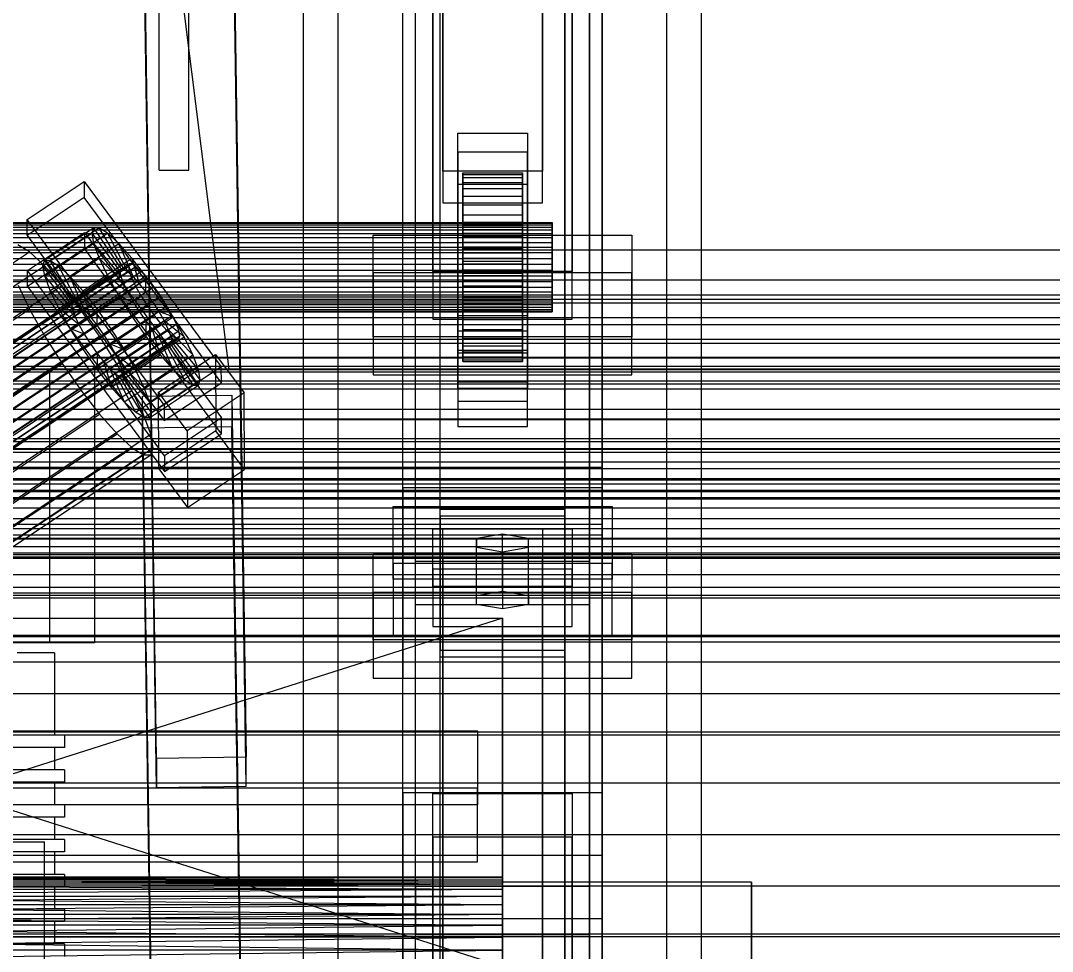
# Model space of a CAD drawing. Header units: millimetres. Extents: x -191664 to 191490, y -197311 to 10263.
# Drawn here: x 333.2 to 540.5, y -29817 to -29629.9 of the extents above; entities that cross this region are included whole.
import ezdxf

# ---------------------------------------------------------------- set-up
doc = ezdxf.new("R2010")
doc.units = ezdxf.units.MM
for name, color, linetype, lineweight in [('COTAS_USUARIO', 1, 'Continuous', 0), ('frontal_briquetadora', 7, 'Continuous', 0), ('frontal_C01', 7, 'Continuous', 0), ('frontal_C02', 7, 'Continuous', 0), ('frontal_C03', 7, 'Continuous', 0), ('frontal_dos-mix', 7, 'Continuous', 0), ('frontal_mezcladora', 7, 'Continuous', 0), ('frontal_secador', 7, 'Continuous', 0)]:
    doc.layers.add(name, color=color, linetype=linetype, lineweight=lineweight)
doc.dimstyles.new('PLANTA_100', dxfattribs={"dimtxt": 250, "dimasz": 150, "dimexe": 150, "dimexo": 80, "dimgap": 100, "dimtad": 1, "dimtih": 1, "dimtoh": 1, "dimdec": 1, "dimdsep": 46, "dimcen": 0.09, "dimclrd": 1, "dimclre": 1, "dimclrt": 1, "dimadec": 0, "dimazin": 0, "dimtfac": 1, "dimtdec": 4, "dimtofl": 0, "dimtmove": 0, "dimatfit": 3, "dimfxl": 1, "dimtolj": 1, "dimtzin": 0, "dimarcsym": 0})

# ---------------------------------------------------------------- blocks, each defined once
blk = doc.blocks.new('*D107')
at = {"layer": 'COTAS_USUARIO', "color": 1, "lineweight": -2, "transparency": 16777216}
for p, q in [((100, -29700), (1370, -29700)), ((1220, -29850), (1220, -30125)), ((100, -30275), (1370, -30275))]:
    blk.add_line(p, q, dxfattribs=at)
at = {"layer": 'COTAS_USUARIO', "color": 1, "transparency": 16777216}
for points in [[(1195, -29850), (1245, -29850), (1220, -29700)], [(1195, -30125), (1245, -30125), (1220, -30275)]]:
    blk.add_solid(points, dxfattribs=at)
at = {"layer": 'Defpoints', "color": 0, "transparency": 16777216}
for p in [(20, -29700), (20, -30275), (1220, -30275)]:
    blk.add_point(p, dxfattribs=at)
blk = doc.blocks.new('*D115')
at = {"layer": 'COTAS_USUARIO', "color": 1, "lineweight": -2, "transparency": 16777216}
for p, q in [((100, -29700), (1370, -29700)), ((1220, -29850), (1220, -30125)), ((100, -30275), (1370, -30275))]:
    blk.add_line(p, q, dxfattribs=at)
at = {"layer": 'COTAS_USUARIO', "color": 1, "transparency": 16777216}
for points in [[(1195, -29850), (1245, -29850), (1220, -29700)], [(1195, -30125), (1245, -30125), (1220, -30275)]]:
    blk.add_solid(points, dxfattribs=at)
at = {"layer": 'Defpoints', "color": 0, "transparency": 16777216}
for p in [(20, -29700), (20, -30275), (1220, -30275)]:
    blk.add_point(p, dxfattribs=at)
blk = doc.blocks.new('*D116')
at = {"layer": 'COTAS_USUARIO', "color": 1, "lineweight": -2, "transparency": 16777216}
for p, q in [((1200, -29000), (1200, -28850)), ((80, -29150), (1350, -29150)), ((80, -29430), (1350, -29430)), ((1200, -29580), (1200, -29730))]:
    blk.add_line(p, q, dxfattribs=at)
at = {"layer": 'COTAS_USUARIO', "color": 1, "transparency": 16777216}
for points in [[(1175, -29000), (1225, -29000), (1200, -29150)], [(1175, -29580), (1225, -29580), (1200, -29430)]]:
    blk.add_solid(points, dxfattribs=at)
at = {"layer": 'Defpoints', "color": 0, "transparency": 16777216}
for p in [(0, -29150), (0, -29430), (1200, -29430)]:
    blk.add_point(p, dxfattribs=at)
blk = doc.blocks.new('*D117')
at = {"layer": 'COTAS_USUARIO', "color": 1, "lineweight": -2, "transparency": 16777216}
for p, q in [((1200, -29280), (1200, -29130)), ((80, -29430), (1350, -29430)), ((80, -29710), (1350, -29710)), ((1200, -29860), (1200, -30010))]:
    blk.add_line(p, q, dxfattribs=at)
at = {"layer": 'COTAS_USUARIO', "color": 1, "transparency": 16777216}
for points in [[(1175, -29280), (1225, -29280), (1200, -29430)], [(1175, -29860), (1225, -29860), (1200, -29710)]]:
    blk.add_solid(points, dxfattribs=at)
at = {"layer": 'Defpoints', "color": 0, "transparency": 16777216}
for p in [(0, -29430), (0, -29710), (1200, -29710)]:
    blk.add_point(p, dxfattribs=at)
blk = doc.blocks.new('*D118')
at = {"layer": 'COTAS_USUARIO', "color": 1, "lineweight": -2, "transparency": 16777216}
for p, q in [((1200, -29560), (1200, -29410)), ((80, -29710), (1350, -29710)), ((80, -29990), (1350, -29990)), ((1200, -30140), (1200, -30290))]:
    blk.add_line(p, q, dxfattribs=at)
at = {"layer": 'COTAS_USUARIO', "color": 1, "transparency": 16777216}
for points in [[(1175, -29560), (1225, -29560), (1200, -29710)], [(1175, -30140), (1225, -30140), (1200, -29990)]]:
    blk.add_solid(points, dxfattribs=at)
at = {"layer": 'Defpoints', "color": 0, "transparency": 16777216}
for p in [(0, -29710), (0, -29990), (1200, -29990)]:
    blk.add_point(p, dxfattribs=at)
blk = doc.blocks.new('*D119')
at = {"layer": 'COTAS_USUARIO', "color": 1, "lineweight": -2, "transparency": 16777216}
for p, q in [((1200, -29840), (1200, -29690)), ((80, -29990), (1350, -29990)), ((80, -30270), (1350, -30270)), ((1200, -30420), (1200, -30570))]:
    blk.add_line(p, q, dxfattribs=at)
at = {"layer": 'COTAS_USUARIO', "color": 1, "transparency": 16777216}
for points in [[(1175, -29840), (1225, -29840), (1200, -29990)], [(1175, -30420), (1225, -30420), (1200, -30270)]]:
    blk.add_solid(points, dxfattribs=at)
at = {"layer": 'Defpoints', "color": 0, "transparency": 16777216}
for p in [(0, -29990), (0, -30270), (1200, -30270)]:
    blk.add_point(p, dxfattribs=at)

msp = doc.modelspace()

# ---------------------------------------------------------------- linework, layer by layer
at = {"layer": 'frontal_briquetadora', "color": 9, "true_color": 0xb9c3c2}
for p, q in [((292, -29700), (348, -29700)), ((339, -29700), (301, -29700)), ((339, -29700), (339, -29755)), ((348, -29700), (348, -29755)), ((430, -29820), (210, -29750)), ((210, -29750), (430, -29750)), ((430, -29750), (210, -29820)), ((430, -29820), (430, -29750)), ((430, -29750), (430, -29844.63)), ((430, -29750), (430, -29841.49)), ((430, -29750), (430, -29838.28)), ((430, -29750), (430, -29835.05)), ((430, -29750), (430, -29831.82)), ((430, -29750), (430, -29828.61)), ((430, -29750), (430, -29825.47)), ((430, -29750), (430, -29822.42)), ((430, -29750), (430, -29819.49)), ((430, -29750), (430, -29816.72)), ((430, -29750), (430, -29814.11)), ((430, -29750), (430, -29811.72)), ((430, -29750), (430, -29809.54)), ((430, -29750), (430, -29807.61)), ((430, -29750), (430, -29805.95)), ((430, -29750), (430, -29804.56)), ((430, -29750), (430, -29803.47)), ((430, -29750), (430, -29802.68)), ((430, -29750), (430, -29802.21)), ((430, -29750), (430, -29802.05)), ((348, -29755), (292, -29755)), ((339, -29755), (301, -29755)), ((338.02, -29757), (332.47, -29757)), ((340, -29757), (338.02, -29757)), ((340, -29757), (340, -29773.5)), ((333.72, -29773.5), (324.9, -29773.5)), ((338.02, -29773.5), (332.47, -29773.5)), ((339.82, -29773.5), (333.72, -29773.5)), ((340, -29773.5), (338.02, -29773.5)), ((342, -29773.5), (339.82, -29773.5)), ((342, -29773.5), (342, -29776)), ((333.72, -29776), (324.9, -29776)), ((338.02, -29776), (332.47, -29776)), ((339.82, -29776), (333.72, -29776)), ((340, -29776), (338.02, -29776)), ((342, -29776), (339.82, -29776)), ((340, -29776), (340, -29780.5)), ((333.72, -29780.5), (324.9, -29780.5)), ((338.02, -29780.5), (332.47, -29780.5)), ((339.82, -29780.5), (333.72, -29780.5)), ((340, -29780.5), (338.02, -29780.5)), ((342, -29780.5), (339.82, -29780.5)), ((342, -29780.5), (342, -29783)), ((333.72, -29783), (324.9, -29783)), ((338.02, -29783), (332.47, -29783)), ((339.82, -29783), (333.72, -29783)), ((340, -29783), (338.02, -29783)), ((342, -29783), (339.82, -29783)), ((340, -29783), (340, -29787.5)), ((333.72, -29787.5), (324.9, -29787.5)), ((338.02, -29787.5), (332.47, -29787.5)), ((339.82, -29787.5), (333.72, -29787.5)), ((340, -29787.5), (338.02, -29787.5)), ((342, -29787.5), (339.82, -29787.5)), ((342, -29787.5), (342, -29790)), ((333.72, -29790), (324.9, -29790)), ((338.02, -29790), (332.47, -29790)), ((339.82, -29790), (333.72, -29790)), ((340, -29790), (338.02, -29790)), ((342, -29790), (339.82, -29790)), ((340, -29790), (340, -29794.5)), ((333.72, -29794.5), (324.9, -29794.5)), ((338.02, -29794.5), (332.47, -29794.5)), ((339.82, -29794.5), (333.72, -29794.5)), ((340, -29794.5), (338.02, -29794.5)), ((342, -29794.5), (339.82, -29794.5)), ((342, -29794.5), (342, -29797)), ((333.72, -29797), (324.9, -29797)), ((338.02, -29797), (332.47, -29797)), ((339.82, -29797), (333.72, -29797)), ((340, -29797), (338.02, -29797)), ((342, -29797), (339.82, -29797)), ((340, -29797), (340, -29801.5)), ((430, -29802.05), (210, -29802.21)), ((430, -29802.05), (210, -29802.05)), ((430, -29802.21), (210, -29802.05)), ((430, -29802.21), (210, -29802.68)), ((430, -29802.21), (210, -29802.21)), ((430, -29802.68), (210, -29802.21)), ((333.72, -29801.5), (324.9, -29801.5)), ((338.02, -29801.5), (332.47, -29801.5)), ((339.82, -29801.5), (333.72, -29801.5)), ((340, -29801.5), (338.02, -29801.5)), ((342, -29801.5), (339.82, -29801.5)), ((342, -29801.5), (342, -29804)), ((430, -29802.05), (430, -29802.21)), ((430, -29802.21), (430, -29802.68)), ((480, -29803.05), (200, -29803.05)), ((430, -29802.68), (210, -29803.47)), ((430, -29802.68), (210, -29802.68)), ((430, -29803.47), (210, -29802.68)), ((430, -29803.47), (210, -29804.56)), ((430, -29803.47), (210, -29803.47)), ((430, -29804.56), (210, -29803.47)), ((333.72, -29804), (324.9, -29804)), ((338.02, -29804), (332.47, -29804)), ((339.82, -29804), (333.72, -29804)), ((340, -29804), (338.02, -29804)), ((342, -29804), (339.82, -29804)), ((340, -29804), (340, -29808.5)), ((430, -29802.68), (430, -29803.47)), ((430, -29803.47), (430, -29804.56)), ((480, -29803.05), (480, -29806.4)), ((480, -29806.04), (480, -29803.05)), ((480, -29803.95), (480, -29803.76)), ((480, -29803.76), (480, -29809.78)), ((480, -29810.29), (480, -29803.95)), ((430, -29804.56), (210, -29805.95)), ((430, -29804.56), (210, -29804.56)), ((430, -29805.95), (210, -29807.61)), ((430, -29805.95), (210, -29805.95)), ((430, -29807.61), (210, -29805.95)), ((430, -29804.56), (430, -29805.95)), ((430, -29805.95), (430, -29807.61)), ((480, -29814.78), (480, -29806.04)), ((430, -29807.61), (210, -29809.54)), ((430, -29807.61), (210, -29807.61)), ((210, -29807.61), (430, -29809.54)), ((430, -29807.61), (430, -29809.54)), ((480, -29806.4), (480, -29815.42)), ((430, -29809.54), (210, -29811.72)), ((430, -29809.54), (210, -29809.54)), ((210, -29809.54), (430, -29811.72)), ((333.72, -29808.5), (324.9, -29808.5)), ((338.02, -29808.5), (332.47, -29808.5)), ((339.82, -29808.5), (333.72, -29808.5)), ((340, -29808.5), (338.02, -29808.5)), ((342, -29808.5), (339.82, -29808.5)), ((342, -29808.5), (342, -29811)), ((430, -29809.54), (430, -29811.72)), ((480, -29809.78), (480, -29820.8)), ((480, -29821.54), (480, -29810.29)), ((430, -29811.72), (210, -29811.72)), ((210, -29814.11), (430, -29811.72)), ((210, -29811.72), (430, -29814.11)), ((333.72, -29811), (324.9, -29811)), ((338.02, -29811), (332.47, -29811)), ((339.82, -29811), (333.72, -29811)), ((340, -29811), (338.02, -29811)), ((342, -29811), (339.82, -29811)), ((340, -29811), (340, -29815.5)), ((430, -29811.72), (430, -29814.11)), ((430, -29814.11), (210, -29814.11)), ((210, -29816.72), (430, -29814.11)), ((210, -29814.11), (430, -29816.72)), ((430, -29814.11), (430, -29816.72)), ((430, -29816.72), (210, -29816.72)), ((210, -29819.49), (430, -29816.72)), ((333.72, -29815.5), (324.9, -29815.5)), ((338.02, -29815.5), (332.47, -29815.5)), ((339.82, -29815.5), (333.72, -29815.5)), ((340, -29815.5), (338.02, -29815.5)), ((342, -29815.5), (339.82, -29815.5)), ((342, -29815.5), (342, -29818)), ((430, -29816.72), (430, -29819.49)), ((480, -29827.53), (480, -29814.78)), ((480, -29815.42), (480, -29828.33))]:
    msp.add_line(p, q, dxfattribs=at)
at = {"layer": 'frontal_briquetadora', "color": 145, "true_color": 0x4a879d}
for p in [(290, -29795), (338, -29845)]:
    msp.add_line(p, (338, -29795), dxfattribs=at)
at = {"layer": 'frontal_C01', "color": 139, "true_color": 0x354b57}
for p, q in [((410, -29785.09), (410, -29400.88)), ((450, -29400.88), (450, -29785.09)), ((410, -29832.46), (410, -29448.25)), ((450, -29832.46), (450, -29448.25)), ((410, -29899.3), (410, -29515.09)), ((450, -29515.09), (450, -29899.3)), ((417.5, -30180.3), (417.5, -29521.36)), ((418, -29660.16), (418, -29520.38)), ((438, -29520.38), (438, -29660.16)), ((442.5, -29521.36), (442.5, -30180.3)), ((418, -29526.79), (418, -29666.56)), ((438, -29666.56), (438, -29526.79)), ((412.5, -29803.97), (412.5, -29529.24)), ((447.5, -29529.24), (447.5, -29803.97)), ((412.5, -29813.58), (412.5, -29538.84)), ((447.5, -29813.58), (447.5, -29538.84)), ((417.5, -30205.67), (417.5, -29546.73)), ((442.5, -30205.67), (442.5, -29546.73)), ((410, -29937.2), (410, -29552.99)), ((450, -29937.2), (450, -29552.99)), ((416, -29680.34), (416, -29592.05)), ((444, -29592.05), (444, -29680.34)), ((416, -29601.65), (416, -29689.95)), ((444, -29689.95), (444, -29601.65)), ((421, -29656.37), (421, -29652.53)), ((421, -29652.53), (435, -29652.53)), ((421, -29692.32), (421, -29652.53)), ((435, -29652.53), (435, -29656.37)), ((435, -29652.53), (435, -29692.32)), ((435, -29656.37), (421, -29656.37)), ((421, -29656.37), (421, -29696.16)), ((435, -29696.16), (435, -29656.37)), ((438, -29660.16), (418, -29660.16)), ((418, -29660.16), (418, -29666.56)), ((438, -29666.56), (438, -29660.16)), ((334.5, -29669.88), (345.97, -29662.27)), ((345.97, -29662.27), (345.98, -29665.47)), ((345.97, -29662.27), (373.5, -29699.51)), ((421, -29666.62), (421, -29662.78)), ((421, -29662.78), (435, -29662.78)), ((421, -29702.56), (421, -29662.78)), ((435, -29662.78), (435, -29666.62)), ((435, -29662.78), (435, -29702.56)), ((345.98, -29665.47), (334.51, -29673.09)), ((373.51, -29702.71), (345.98, -29665.47)), ((418, -29666.56), (438, -29666.56)), ((435, -29666.62), (421, -29666.62)), ((421, -29666.62), (421, -29706.41)), ((435, -29706.41), (435, -29666.62)), ((334.51, -29673.09), (334.5, -29669.88)), ((362.03, -29707.12), (334.5, -29669.88)), ((334.51, -29673.09), (362.04, -29710.32)), ((334.54, -29680.13), (346.01, -29672.52)), ((346.01, -29672.52), (346.02, -29675.72)), ((346.01, -29672.52), (373.54, -29709.76)), ((404, -29693.5), (404, -29673.01)), ((404, -29673.01), (456, -29673.01)), ((404, -29680.59), (404, -29673.01)), ((456, -29673.01), (456, -29693.5)), ((456, -29673.01), (456, -29680.59)), ((346.02, -29675.72), (334.55, -29683.33)), ((373.55, -29712.96), (346.02, -29675.72)), ((334.55, -29683.33), (334.54, -29680.13)), ((362.07, -29717.37), (334.54, -29680.13)), ((456, -29680.59), (404, -29680.59)), ((404, -29680.59), (404, -29701.08)), ((444, -29680.34), (416, -29680.34)), ((416, -29680.34), (416, -29689.95)), ((444, -29689.95), (444, -29680.34)), ((456, -29701.08), (456, -29680.59)), ((334.55, -29683.33), (362.08, -29720.57)), ((416, -29689.95), (444, -29689.95)), ((421, -29703.88), (421, -29689.16)), ((421, -29689.16), (435, -29689.16)), ((421, -29696.74), (421, -29689.16)), ((435, -29689.16), (435, -29703.88)), ((435, -29689.16), (435, -29696.74)), ((435, -29692.32), (421, -29692.32)), ((421, -29692.32), (421, -29696.16)), ((435, -29696.16), (435, -29692.32)), ((456, -29693.5), (404, -29693.5)), ((404, -29693.5), (404, -29701.08)), ((456, -29701.08), (456, -29693.5)), ((421, -29696.16), (435, -29696.16)), ((360.88, -29704.61), (372.35, -29697)), ((372.35, -29697), (372.41, -29712.37)), ((372.35, -29697), (378.09, -29704.76)), ((435, -29696.74), (421, -29696.74)), ((421, -29696.74), (421, -29711.46)), ((435, -29711.46), (435, -29696.74)), ((373.5, -29699.51), (362.03, -29707.12)), ((373.51, -29702.71), (373.5, -29699.51)), ((362.04, -29710.32), (373.51, -29702.71)), ((404, -29701.08), (456, -29701.08)), ((435, -29702.56), (421, -29702.56)), ((421, -29702.56), (421, -29706.41)), ((435, -29706.41), (435, -29702.56)), ((360.94, -29719.98), (360.88, -29704.61)), ((366.62, -29712.37), (360.88, -29704.61)), ((378.09, -29704.76), (366.62, -29712.37)), ((378.14, -29720.13), (378.09, -29704.76)), ((435, -29703.88), (421, -29703.88)), ((421, -29703.88), (421, -29711.46)), ((435, -29711.46), (435, -29703.88)), ((357.65, -29705.41), (375.64, -29705.17)), ((357.65, -29711.81), (357.65, -29705.41)), ((360.51, -29897.36), (357.65, -29705.41)), ((375.64, -29705.17), (375.64, -29711.57)), ((375.64, -29705.17), (378.51, -29897.11)), ((421, -29706.41), (435, -29706.41)), ((362.03, -29707.12), (362.04, -29710.32)), ((373.54, -29709.76), (362.07, -29717.37)), ((373.55, -29712.96), (373.54, -29709.76)), ((375.64, -29711.57), (357.65, -29711.81)), ((360.51, -29903.76), (357.65, -29711.81)), ((372.41, -29712.37), (360.94, -29719.98)), ((362.08, -29720.57), (373.55, -29712.96)), ((366.62, -29712.37), (366.68, -29727.74)), ((378.14, -29720.13), (372.41, -29712.37)), ((378.51, -29903.52), (375.64, -29711.57)), ((421, -29711.46), (435, -29711.46)), ((362.07, -29717.37), (362.08, -29720.57)), ((360.94, -29719.98), (366.68, -29727.74)), ((366.68, -29727.74), (378.14, -29720.13)), ((450, -29785.09), (410, -29785.09)), ((410, -29785.09), (410, -29832.46)), ((410, -30169.3), (410, -29785.09)), ((450, -29832.46), (450, -29785.09)), ((450, -29785.09), (450, -30169.3)), ((-450, -29797.64), (450, -29797.64)), ((450, -29797.64), (450, -29810.44)), ((450, -29797.64), (450, -29830.79)), ((447.5, -29803.97), (412.5, -29803.97)), ((412.5, -29803.97), (412.5, -29813.58)), ((447.5, -29813.58), (447.5, -29803.97)), ((450, -29810.44), (-450, -29810.44)), ((450, -29843.6), (450, -29810.44)), ((412.5, -29813.58), (447.5, -29813.58))]:
    msp.add_line(p, q, dxfattribs=at)
at = {"layer": 'frontal_C01', "color": 155, "true_color": 0x617580}
for p, q in [((422, -29670.49), (422, -29660.51)), ((422, -29660.51), (422, -29660.84)), ((422, -29660.51), (434, -29660.51)), ((422, -29661.47), (422, -29660.51)), ((422, -29670.64), (422, -29660.84)), ((422, -29660.84), (422, -29662.44)), ((422, -29660.84), (434, -29660.84)), ((434, -29660.84), (434, -29660.51)), ((434, -29660.51), (434, -29670.49)), ((434, -29660.51), (434, -29661.47)), ((434, -29662.44), (434, -29660.84)), ((434, -29660.84), (434, -29670.64)), ((422, -29670.94), (422, -29661.47)), ((422, -29661.47), (434, -29661.47)), ((422, -29663.66), (422, -29661.47)), ((422, -29671.4), (422, -29662.44)), ((422, -29662.44), (422, -29665.2)), ((422, -29662.44), (434, -29662.44)), ((434, -29661.47), (434, -29670.94)), ((434, -29661.47), (434, -29663.66)), ((434, -29665.2), (434, -29662.44)), ((434, -29662.44), (434, -29671.4)), ((422, -29671.98), (422, -29663.66)), ((422, -29663.66), (434, -29663.66)), ((422, -29666.92), (422, -29663.66)), ((422, -29672.71), (422, -29665.2)), ((422, -29665.2), (422, -29668.93)), ((422, -29665.2), (434, -29665.2)), ((434, -29663.66), (434, -29671.98)), ((434, -29663.66), (434, -29666.92)), ((434, -29668.93), (434, -29665.2)), ((434, -29665.2), (434, -29672.71)), ((422, -29673.52), (422, -29666.92)), ((422, -29666.92), (434, -29666.92)), ((422, -29671.04), (422, -29666.92)), ((434, -29666.92), (434, -29673.52)), ((434, -29666.92), (434, -29671.04)), ((422, -29674.48), (422, -29668.93)), ((422, -29668.93), (422, -29673.38)), ((422, -29668.93), (434, -29668.93)), ((434, -29673.38), (434, -29668.93)), ((434, -29668.93), (434, -29674.48)), ((338.01, -29678.09), (347.84, -29671.57)), ((339.09, -29678.1), (348.92, -29671.58)), ((347.84, -29671.57), (347.47, -29672.64)), ((348.92, -29671.58), (347.84, -29671.57)), ((347.84, -29671.57), (353.38, -29679.89)), ((350.65, -29672.66), (348.92, -29671.58)), ((348.92, -29671.58), (353.89, -29679.9)), ((422, -29670.64), (422, -29670.49)), ((434, -29670.49), (422, -29670.49)), ((422, -29670.49), (422, -29670.94)), ((422, -29671.4), (422, -29670.64)), ((434, -29670.64), (422, -29670.64)), ((434, -29670.94), (422, -29670.94)), ((422, -29670.94), (422, -29671.98)), ((422, -29675.48), (422, -29671.04)), ((422, -29671.04), (434, -29671.04)), ((422, -29675.74), (422, -29671.04)), ((422, -29672.71), (422, -29671.4)), ((434, -29671.4), (422, -29671.4)), ((434, -29670.49), (434, -29670.64)), ((434, -29670.94), (434, -29670.49)), ((434, -29670.64), (434, -29671.4)), ((434, -29671.98), (434, -29670.94)), ((434, -29671.04), (434, -29675.48)), ((434, -29671.04), (434, -29675.74)), ((434, -29671.4), (434, -29672.71)), ((337.64, -29679.17), (347.47, -29672.64)), ((340.82, -29679.18), (350.65, -29672.66)), ((347.47, -29672.64), (353.21, -29680.4)), ((347.47, -29672.64), (347.85, -29674.72)), ((352.9, -29674.74), (350.65, -29672.66)), ((350.65, -29672.66), (354.71, -29680.41)), ((434, -29671.98), (422, -29671.98)), ((422, -29671.98), (422, -29673.52)), ((422, -29674.48), (422, -29672.71)), ((434, -29672.71), (422, -29672.71)), ((422, -29673.38), (422, -29676.59)), ((434, -29673.38), (422, -29673.38)), ((422, -29673.38), (422, -29678.25)), ((434, -29673.52), (422, -29673.52)), ((422, -29673.52), (422, -29675.48)), ((434, -29673.52), (434, -29671.98)), ((434, -29672.71), (434, -29674.48)), ((434, -29676.59), (434, -29673.38)), ((434, -29678.25), (434, -29673.38)), ((434, -29675.48), (434, -29673.52)), ((338.02, -29681.24), (347.85, -29674.72)), ((343.07, -29681.27), (352.9, -29674.74)), ((347.85, -29674.72), (353.38, -29681.38)), ((347.85, -29674.72), (348.94, -29677.66)), ((355.53, -29677.69), (352.9, -29674.74)), ((352.9, -29674.74), (355.78, -29681.4)), ((422, -29676.59), (422, -29674.48)), ((434, -29674.48), (422, -29674.48)), ((434, -29675.48), (422, -29675.48)), ((422, -29675.48), (422, -29677.7)), ((422, -29677.7), (422, -29675.74)), ((422, -29675.74), (434, -29675.74)), ((422, -29680.69), (422, -29675.74)), ((434, -29674.48), (434, -29676.59)), ((434, -29677.7), (434, -29675.48)), ((434, -29675.74), (434, -29677.7)), ((434, -29675.74), (434, -29680.69)), ((339.11, -29684.18), (348.94, -29677.66)), ((345.7, -29684.22), (355.53, -29677.69)), ((348.94, -29677.66), (353.9, -29682.78)), ((348.94, -29677.66), (350.68, -29681.26)), ((358.34, -29681.3), (355.53, -29677.69)), ((355.53, -29677.69), (357.02, -29682.79)), ((422, -29676.59), (434, -29676.59)), ((422, -29678.89), (422, -29676.59)), ((434, -29677.7), (422, -29677.7)), ((422, -29677.7), (422, -29680.04)), ((434, -29676.59), (434, -29678.89)), ((434, -29680.04), (434, -29677.7)), ((337.64, -29679.17), (338.01, -29678.09)), ((343.38, -29686.92), (337.64, -29679.17)), ((338.02, -29681.24), (337.64, -29679.17)), ((343.55, -29686.42), (338.01, -29678.09)), ((338.01, -29678.09), (339.09, -29678.1)), ((344.06, -29686.42), (339.09, -29678.1)), ((339.09, -29678.1), (340.82, -29679.18)), ((344.88, -29686.93), (340.82, -29679.18)), ((340.82, -29679.18), (343.07, -29681.27)), ((353.38, -29679.89), (343.55, -29686.42)), ((353.89, -29679.9), (344.06, -29686.42)), ((353.21, -29680.4), (353.38, -29679.89)), ((353.38, -29679.89), (353.89, -29679.9)), ((353.89, -29679.9), (354.71, -29680.41)), ((422, -29678.89), (422, -29678.25)), ((422, -29678.25), (422, -29683.2)), ((422, -29678.25), (434, -29678.25)), ((422, -29681.24), (422, -29678.89)), ((434, -29678.89), (422, -29678.89)), ((434, -29683.2), (434, -29678.25)), ((434, -29678.25), (434, -29678.89)), ((434, -29678.89), (434, -29681.24)), ((343.55, -29687.91), (338.02, -29681.24)), ((339.11, -29684.18), (338.02, -29681.24)), ((340.85, -29687.79), (350.68, -29681.26)), ((345.95, -29687.92), (343.07, -29681.27)), ((343.07, -29681.27), (345.7, -29684.22)), ((353.21, -29680.4), (343.38, -29686.92)), ((353.38, -29681.38), (343.55, -29687.91)), ((354.71, -29680.41), (344.88, -29686.93)), ((355.78, -29681.4), (345.95, -29687.92)), ((358.34, -29681.3), (348.52, -29687.82)), ((350.68, -29681.26), (354.72, -29684.48)), ((350.68, -29681.26), (352.94, -29685.28)), ((353.38, -29681.38), (353.21, -29680.4)), ((353.9, -29682.78), (353.38, -29681.38)), ((354.71, -29680.41), (355.78, -29681.4)), ((355.78, -29681.4), (357.02, -29682.79)), ((358.36, -29684.5), (358.34, -29681.3)), ((361.17, -29685.32), (358.34, -29681.3)), ((422, -29680.04), (422, -29680.69)), ((434, -29680.04), (422, -29680.04)), ((422, -29680.04), (422, -29682.35)), ((422, -29680.69), (434, -29680.69)), ((422, -29685.55), (422, -29680.69)), ((422, -29683.46), (422, -29681.24)), ((422, -29681.24), (422, -29683.2)), ((434, -29681.24), (422, -29681.24)), ((434, -29680.69), (434, -29680.04)), ((434, -29682.35), (434, -29680.04)), ((434, -29680.69), (434, -29685.55)), ((434, -29683.2), (434, -29681.24)), ((434, -29681.24), (434, -29683.46)), ((353.9, -29682.78), (344.07, -29689.3)), ((357.02, -29682.79), (347.19, -29689.32)), ((354.72, -29684.48), (353.9, -29682.78)), ((357.02, -29682.79), (358.36, -29684.5)), ((422, -29682.35), (422, -29685.55)), ((434, -29682.35), (422, -29682.35)), ((422, -29682.35), (422, -29684.46)), ((422, -29683.2), (422, -29687.89)), ((422, -29683.2), (434, -29683.2)), ((422, -29685.41), (422, -29683.46)), ((422, -29683.46), (422, -29687.89)), ((434, -29683.46), (422, -29683.46)), ((434, -29685.55), (434, -29682.35)), ((434, -29684.46), (434, -29682.35)), ((434, -29687.89), (434, -29683.2)), ((434, -29687.89), (434, -29683.46)), ((434, -29683.46), (434, -29685.41)), ((344.07, -29689.3), (339.11, -29684.18)), ((340.85, -29687.79), (339.11, -29684.18)), ((343.11, -29691.81), (352.94, -29685.28)), ((354.72, -29684.48), (344.9, -29691.01)), ((347.19, -29689.32), (345.7, -29684.22)), ((345.7, -29684.22), (348.52, -29687.82)), ((348.53, -29691.03), (358.36, -29684.5)), ((351.34, -29691.85), (361.17, -29685.32)), ((352.94, -29685.28), (355.8, -29686.39)), ((352.94, -29685.28), (355.57, -29689.44)), ((355.8, -29686.39), (354.72, -29684.48)), ((358.36, -29684.5), (359.69, -29686.41)), ((361.17, -29685.32), (359.69, -29686.41)), ((363.8, -29689.48), (361.17, -29685.32)), ((422, -29684.46), (422, -29690)), ((434, -29684.46), (422, -29684.46)), ((422, -29684.46), (422, -29686.23)), ((422, -29686.96), (422, -29685.41)), ((422, -29685.41), (422, -29692.01)), ((434, -29685.41), (422, -29685.41)), ((422, -29685.55), (434, -29685.55)), ((422, -29690), (422, -29685.55)), ((434, -29690), (434, -29684.46)), ((434, -29686.23), (434, -29684.46)), ((434, -29692.01), (434, -29685.41)), ((434, -29685.41), (434, -29686.96)), ((434, -29685.55), (434, -29690)), ((344.9, -29691.01), (340.85, -29687.79)), ((343.11, -29691.81), (340.85, -29687.79)), ((343.55, -29686.42), (343.38, -29686.92)), ((343.38, -29686.92), (343.55, -29687.91)), ((344.06, -29686.42), (343.55, -29686.42)), ((343.55, -29687.91), (344.07, -29689.3)), ((344.88, -29686.93), (344.06, -29686.42)), ((345.95, -29687.92), (344.88, -29686.93)), ((347.19, -29689.32), (345.95, -29687.92)), ((355.8, -29686.39), (345.97, -29692.91)), ((348.52, -29687.82), (348.53, -29691.03)), ((348.52, -29687.82), (351.34, -29691.85)), ((359.69, -29686.41), (349.86, -29692.93)), ((357.04, -29688.36), (355.8, -29686.39)), ((359.69, -29686.41), (360.94, -29688.38)), ((422, -29686.23), (422, -29693.74)), ((434, -29686.23), (422, -29686.23)), ((422, -29686.23), (422, -29687.53)), ((422, -29687.99), (422, -29686.96)), ((422, -29686.96), (422, -29695.28)), ((434, -29686.96), (422, -29686.96)), ((422, -29687.53), (422, -29696.5)), ((434, -29687.53), (422, -29687.53)), ((422, -29687.53), (422, -29688.29)), ((422, -29687.89), (422, -29692.01)), ((422, -29687.89), (434, -29687.89)), ((422, -29688.45), (422, -29687.99)), ((422, -29687.99), (422, -29697.47)), ((434, -29687.99), (422, -29687.99)), ((434, -29693.74), (434, -29686.23)), ((434, -29687.53), (434, -29686.23)), ((434, -29695.28), (434, -29686.96)), ((434, -29686.96), (434, -29687.99)), ((434, -29696.5), (434, -29687.53)), ((434, -29688.29), (434, -29687.53)), ((434, -29692.01), (434, -29687.89)), ((434, -29697.47), (434, -29687.99)), ((434, -29687.99), (434, -29688.45)), ((344.07, -29689.3), (344.9, -29691.01)), ((345.74, -29695.97), (355.57, -29689.44)), ((348.53, -29691.03), (347.19, -29689.32)), ((357.04, -29688.36), (347.21, -29694.88)), ((358.38, -29690.26), (348.55, -29696.79)), ((360.94, -29688.38), (351.11, -29694.9)), ((362.01, -29690.28), (352.18, -29696.81)), ((353.97, -29696.01), (363.8, -29689.48)), ((355.57, -29689.44), (357.04, -29688.36)), ((355.57, -29689.44), (358.39, -29693.47)), ((358.38, -29690.26), (357.04, -29688.36)), ((358.39, -29693.47), (358.38, -29690.26)), ((359.71, -29691.97), (358.38, -29690.26)), ((363.8, -29689.48), (360.94, -29688.38)), ((360.94, -29688.38), (362.01, -29690.28)), ((366.06, -29693.5), (362.01, -29690.28)), ((362.01, -29690.28), (362.83, -29691.99)), ((366.06, -29693.5), (363.8, -29689.48)), ((422, -29688.29), (422, -29698.1)), ((434, -29688.29), (422, -29688.29)), ((422, -29688.29), (422, -29688.45)), ((422, -29688.45), (422, -29698.43)), ((434, -29688.45), (422, -29688.45)), ((422, -29690), (434, -29690)), ((422, -29693.74), (422, -29690)), ((434, -29698.1), (434, -29688.29)), ((434, -29688.45), (434, -29688.29)), ((434, -29698.43), (434, -29688.45)), ((434, -29690), (434, -29693.74)), ((345.97, -29692.91), (343.11, -29691.81)), ((345.74, -29695.97), (343.11, -29691.81)), ((344.9, -29691.01), (345.97, -29692.91)), ((349.86, -29692.93), (348.53, -29691.03)), ((349.86, -29692.93), (351.34, -29691.85)), ((359.71, -29691.97), (349.88, -29698.5)), ((351.34, -29691.85), (353.97, -29696.01)), ((362.83, -29691.99), (353, -29698.51)), ((361.21, -29697.07), (359.71, -29691.97)), ((360.96, -29693.37), (359.71, -29691.97)), ((367.79, -29697.11), (362.83, -29691.99)), ((362.83, -29691.99), (363.35, -29693.38)), ((422, -29692.01), (422, -29695.28)), ((422, -29692.01), (434, -29692.01)), ((434, -29695.28), (434, -29692.01)), ((345.97, -29692.91), (347.21, -29694.88)), ((348.56, -29699.99), (358.39, -29693.47)), ((351.11, -29694.9), (349.86, -29692.93)), ((360.96, -29693.37), (351.13, -29699.89)), ((362.03, -29694.36), (352.2, -29700.88)), ((363.35, -29693.38), (353.52, -29699.91)), ((363.53, -29694.37), (353.7, -29700.89)), ((356.23, -29700.03), (366.06, -29693.5)), ((358.39, -29693.47), (361.21, -29697.07)), ((363.84, -29700.02), (360.96, -29693.37)), ((362.03, -29694.36), (360.96, -29693.37)), ((366.09, -29702.11), (362.03, -29694.36)), ((362.84, -29694.87), (362.03, -29694.36)), ((368.89, -29700.05), (363.35, -29693.38)), ((363.35, -29693.38), (363.53, -29694.37)), ((363.53, -29694.37), (363.36, -29694.87)), ((369.27, -29702.12), (363.53, -29694.37)), ((367.79, -29697.11), (366.06, -29693.5)), ((422, -29693.74), (434, -29693.74)), ((422, -29696.5), (422, -29693.74)), ((434, -29693.74), (434, -29696.5)), ((347.21, -29694.88), (345.74, -29695.97)), ((348.56, -29699.99), (345.74, -29695.97)), ((347.21, -29694.88), (348.55, -29696.79)), ((352.18, -29696.81), (351.11, -29694.9)), ((351.11, -29694.9), (353.97, -29696.01)), ((362.84, -29694.87), (353.01, -29701.39)), ((363.36, -29694.87), (353.53, -29701.4)), ((353.97, -29696.01), (356.23, -29700.03)), ((367.82, -29703.19), (362.84, -29694.87)), ((363.36, -29694.87), (362.84, -29694.87)), ((368.9, -29703.2), (363.36, -29694.87)), ((422, -29695.28), (422, -29697.47)), ((422, -29695.28), (434, -29695.28)), ((422, -29696.5), (434, -29696.5)), ((422, -29698.1), (422, -29696.5)), ((434, -29697.47), (434, -29695.28)), ((434, -29696.5), (434, -29698.1)), ((348.55, -29696.79), (348.56, -29699.99)), ((348.55, -29696.79), (349.88, -29698.5)), ((349.88, -29698.5), (351.38, -29703.6)), ((349.88, -29698.5), (351.13, -29699.89)), ((351.38, -29703.6), (361.21, -29697.07)), ((353, -29698.51), (352.18, -29696.81)), ((352.18, -29696.81), (356.23, -29700.03)), ((353.52, -29699.91), (353, -29698.51)), ((353, -29698.51), (357.96, -29703.63)), ((357.96, -29703.63), (367.79, -29697.11)), ((361.21, -29697.07), (363.84, -29700.02)), ((368.89, -29700.05), (367.79, -29697.11)), ((422, -29697.47), (422, -29698.43)), ((422, -29697.47), (434, -29697.47)), ((422, -29698.1), (434, -29698.1)), ((422, -29698.43), (422, -29698.1)), ((422, -29698.43), (434, -29698.43)), ((434, -29698.43), (434, -29697.47)), ((434, -29698.1), (434, -29698.43)), ((351.38, -29703.6), (348.56, -29699.99)), ((351.13, -29699.89), (354.01, -29706.55)), ((351.13, -29699.89), (352.2, -29700.88)), ((353.7, -29700.89), (353.52, -29699.91)), ((353.52, -29699.91), (359.06, -29706.57)), ((354.01, -29706.55), (363.84, -29700.02)), ((356.23, -29700.03), (357.96, -29703.63)), ((359.06, -29706.57), (368.89, -29700.05)), ((363.84, -29700.02), (366.09, -29702.11)), ((369.27, -29702.12), (368.89, -29700.05)), ((352.2, -29700.88), (356.26, -29708.63)), ((352.2, -29700.88), (353.01, -29701.39)), ((353.01, -29701.39), (357.99, -29709.71)), ((353.01, -29701.39), (353.53, -29701.4)), ((353.53, -29701.4), (353.7, -29700.89)), ((353.53, -29701.4), (359.07, -29709.72)), ((353.7, -29700.89), (359.44, -29708.65)), ((356.26, -29708.63), (366.09, -29702.11)), ((359.44, -29708.65), (369.27, -29702.12)), ((366.09, -29702.11), (367.82, -29703.19)), ((368.9, -29703.2), (369.27, -29702.12)), ((354.01, -29706.55), (351.38, -29703.6)), ((357.96, -29703.63), (359.06, -29706.57)), ((357.99, -29709.71), (367.82, -29703.19)), ((359.07, -29709.72), (368.9, -29703.2)), ((367.82, -29703.19), (368.9, -29703.2)), ((356.26, -29708.63), (354.01, -29706.55)), ((359.06, -29706.57), (359.44, -29708.65)), ((357.99, -29709.71), (356.26, -29708.63)), ((359.44, -29708.65), (359.07, -29709.72)), ((359.07, -29709.72), (357.99, -29709.71))]:
    msp.add_line(p, q, dxfattribs=at)
at = {"layer": 'frontal_C01', "color": 9, "true_color": 0xbac6cb}
for p, q in [((-440, -29670.49), (440, -29670.49)), ((-440, -29670.64), (440, -29670.64)), ((-440, -29670.94), (440, -29670.94)), ((-440, -29671.4), (440, -29671.4)), ((440, -29670.64), (440, -29670.49)), ((440, -29670.49), (440, -29670.94)), ((440, -29671.4), (440, -29670.64)), ((440, -29670.94), (440, -29671.98)), ((440, -29672.71), (440, -29671.4)), ((-440, -29671.98), (440, -29671.98)), ((-440, -29672.71), (440, -29672.71)), ((-440, -29673.52), (440, -29673.52)), ((440, -29671.98), (440, -29673.52)), ((440, -29674.48), (440, -29672.71)), ((440, -29673.52), (440, -29675.48)), ((-440, -29674.48), (440, -29674.48)), ((-440, -29675.48), (440, -29675.48)), ((440, -29676.59), (440, -29674.48)), ((440, -29675.48), (440, -29677.7)), ((440, -29676.59), (-440, -29676.59)), ((-440, -29677.7), (440, -29677.7)), ((440, -29678.89), (440, -29676.59)), ((440, -29677.7), (440, -29680.04)), ((-440, -29678.89), (440, -29678.89)), ((141.04, -29821.22), (354.84, -29679.31)), ((141.22, -29820.71), (355.02, -29678.81)), ((141.73, -29820.71), (355.53, -29678.81)), ((142.55, -29821.23), (356.35, -29679.32)), ((355.02, -29678.81), (354.84, -29679.31)), ((354.84, -29679.31), (355.02, -29680.3)), ((355.53, -29678.81), (355.02, -29678.81)), ((356.35, -29679.32), (355.53, -29678.81)), ((357.42, -29680.31), (356.35, -29679.32)), ((440, -29681.24), (440, -29678.89)), ((-440, -29680.04), (440, -29680.04)), ((-440, -29681.24), (440, -29681.24)), ((141.22, -29822.2), (355.02, -29680.3)), ((141.74, -29823.59), (355.54, -29681.69)), ((143.62, -29822.21), (357.42, -29680.31)), ((144.86, -29823.61), (358.66, -29681.71)), ((355.02, -29680.3), (355.54, -29681.69)), ((355.54, -29681.69), (356.36, -29683.4)), ((358.66, -29681.71), (357.42, -29680.31)), ((360, -29683.41), (358.66, -29681.71)), ((440, -29680.04), (440, -29682.35)), ((440, -29683.46), (440, -29681.24)), ((-440, -29682.35), (440, -29682.35)), ((-440, -29683.46), (440, -29683.46)), ((142.56, -29825.3), (356.36, -29683.4)), ((360, -29683.41), (146.2, -29825.32)), ((356.36, -29683.4), (357.43, -29685.3)), ((361.33, -29685.32), (360, -29683.41)), ((440, -29682.35), (440, -29684.46)), ((440, -29685.41), (440, -29683.46)), ((-440, -29684.46), (440, -29684.46)), ((-440, -29685.41), (440, -29685.41)), ((143.64, -29827.2), (357.43, -29685.3)), ((147.53, -29827.22), (361.33, -29685.32)), ((357.43, -29685.3), (358.68, -29687.27)), ((362.58, -29687.29), (361.33, -29685.32)), ((440, -29684.46), (440, -29686.23)), ((440, -29686.96), (440, -29685.41)), ((-440, -29686.23), (440, -29686.23)), ((-440, -29686.96), (440, -29686.96)), ((-440, -29687.53), (440, -29687.53)), ((-440, -29687.99), (440, -29687.99)), ((144.88, -29829.18), (358.68, -29687.27)), ((148.78, -29829.2), (362.58, -29687.29)), ((358.68, -29687.27), (360.02, -29689.18)), ((363.65, -29689.2), (362.58, -29687.29)), ((440, -29686.23), (440, -29687.53)), ((440, -29687.99), (440, -29686.96)), ((440, -29687.53), (440, -29688.29)), ((440, -29688.45), (440, -29687.99)), ((-440, -29688.29), (440, -29688.29)), ((-440, -29688.45), (440, -29688.45)), ((146.22, -29831.08), (360.02, -29689.18)), ((149.85, -29831.1), (363.65, -29689.2)), ((360.02, -29689.18), (361.35, -29690.89)), ((364.47, -29690.9), (363.65, -29689.2)), ((440, -29688.29), (440, -29688.45)), ((147.55, -29832.79), (361.35, -29690.89)), ((148.8, -29834.19), (362.6, -29692.28)), ((150.67, -29832.81), (364.47, -29690.9)), ((151.19, -29834.2), (364.99, -29692.29)), ((361.35, -29690.89), (362.6, -29692.28)), ((362.6, -29692.28), (363.66, -29693.27)), ((364.99, -29692.29), (364.47, -29690.9)), ((365.17, -29693.28), (364.99, -29692.29)), ((149.86, -29835.17), (363.66, -29693.27)), ((150.68, -29835.69), (364.48, -29693.78)), ((151.2, -29835.69), (364.99, -29693.79)), ((151.37, -29835.18), (365.17, -29693.28)), ((363.66, -29693.27), (364.48, -29693.78)), ((364.48, -29693.78), (364.99, -29693.79)), ((364.99, -29693.79), (365.17, -29693.28))]:
    msp.add_line(p, q, dxfattribs=at)
at = {"layer": 'frontal_C01', "color": 252, "true_color": 0x83939a}
for p, q in [((334.94, -29676.4), (332.63, -29674.95)), ((150.63, -29798.73), (334.94, -29676.4)), ((337.95, -29679.19), (334.94, -29676.4)), ((153.64, -29801.52), (337.95, -29679.19)), ((341.46, -29683.13), (337.95, -29679.19)), ((157.15, -29805.46), (341.46, -29683.13)), ((332.66, -29683.08), (334.98, -29687.9)), ((345.23, -29687.95), (341.46, -29683.13)), ((150.67, -29810.23), (334.98, -29687.9)), ((345.23, -29687.95), (160.92, -29810.28)), ((334.98, -29687.9), (338, -29693.27)), ((349, -29693.33), (345.23, -29687.95)), ((153.69, -29815.6), (338, -29693.27)), ((164.69, -29815.66), (349, -29693.33)), ((338, -29693.27), (341.52, -29698.84)), ((352.52, -29698.89), (349, -29693.33)), ((157.21, -29821.17), (341.52, -29698.84)), ((168.21, -29821.22), (352.52, -29698.89)), ((341.52, -29698.84), (345.29, -29704.21)), ((355.54, -29704.27), (352.52, -29698.89)), ((160.98, -29826.55), (345.29, -29704.21)), ((171.23, -29826.6), (355.54, -29704.27)), ((345.29, -29704.21), (349.06, -29709.04)), ((357.86, -29709.08), (355.54, -29704.27)), ((164.75, -29831.37), (349.06, -29709.04)), ((173.55, -29831.41), (357.86, -29709.08)), ((349.06, -29709.04), (352.57, -29712.98)), ((359.33, -29713.01), (357.86, -29709.08)), ((168.26, -29835.31), (352.57, -29712.98)), ((175.02, -29835.34), (359.33, -29713.01)), ((352.57, -29712.98), (355.58, -29715.77)), ((359.83, -29715.79), (359.33, -29713.01)), ((171.28, -29838.1), (355.58, -29715.77)), ((173.58, -29839.55), (357.89, -29717.21)), ((175.03, -29839.55), (359.34, -29717.22)), ((175.52, -29838.12), (359.83, -29715.79)), ((355.58, -29715.77), (357.89, -29717.21)), ((357.89, -29717.21), (359.34, -29717.22)), ((359.34, -29717.22), (359.83, -29715.79))]:
    msp.add_line(p, q, dxfattribs=at)
at = {"layer": 'frontal_C02', "color": 139, "true_color": 0x354b57}
for p, q in [((410, -29723.85), (410, -29373.13)), ((450, -29373.13), (450, -29723.85)), ((410, -29762.1), (410, -29411.38)), ((450, -29762.1), (450, -29411.38)), ((410, -29900.77), (410, -29550.05)), ((450, -29550.05), (450, -29900.77)), ((417.5, -29728.12), (417.5, -29559.1)), ((442.5, -29559.1), (442.5, -29728.12)), ((390, -31975), (390, -29576.75)), ((397, -31975), (397, -29576.75)), ((463, -31975), (463, -29576.75)), ((470, -31975), (470, -29576.75)), ((360.51, -29778.19), (357.65, -29584.42)), ((375.64, -29584.18), (378.51, -29777.95)), ((360.51, -29784.04), (357.65, -29590.27)), ((378.51, -29783.79), (375.64, -29590.03)), ((417.5, -29757.83), (417.5, -29588.81)), ((442.5, -29757.83), (442.5, -29588.81)), ((410, -29948.59), (410, -29597.87)), ((450, -29948.59), (450, -29597.87)), ((450, -29723.85), (410, -29723.85)), ((410, -29723.85), (410, -29762.1)), ((410, -30074.56), (410, -29723.85)), ((450, -29762.1), (450, -29723.85)), ((450, -29723.85), (450, -30074.56)), ((408, -29742.2), (408, -29727.59)), ((408, -29727.59), (452, -29727.59)), ((408, -29739.06), (408, -29727.59)), ((452, -29727.59), (452, -29742.2)), ((452, -29727.59), (452, -29739.06)), ((417.5, -29757.83), (417.5, -29728.12)), ((417.5, -29728.12), (442.5, -29728.12)), ((442.5, -29729.49), (417.5, -29729.49)), ((417.5, -29729.49), (417.5, -29756.46)), ((417.5, -30261.91), (417.5, -29729.49)), ((442.5, -29728.12), (442.5, -29757.83)), ((442.5, -29756.46), (442.5, -29729.49)), ((442.5, -29729.49), (442.5, -30261.91)), ((418, -29737.82), (418, -29731.97)), ((418, -29731.97), (438, -29731.97)), ((418, -29873.07), (418, -29731.97)), ((438, -29731.97), (438, -29737.82)), ((438, -29731.97), (438, -29873.07)), ((438, -29737.82), (418, -29737.82)), ((418, -29737.82), (418, -29878.92)), ((438, -29878.92), (438, -29737.82)), ((452, -29739.06), (408, -29739.06)), ((408, -29739.06), (408, -29753.68)), ((412.5, -29747.36), (412.5, -29738.59)), ((412.5, -29738.59), (447.5, -29738.59)), ((412.5, -29920.29), (412.5, -29738.59)), ((447.5, -29738.59), (447.5, -29747.36)), ((447.5, -29738.59), (447.5, -29920.29)), ((452, -29753.68), (452, -29739.06)), ((452, -29742.2), (408, -29742.2)), ((408, -29742.2), (408, -29753.68)), ((452, -29753.68), (452, -29742.2)), ((447.5, -29747.36), (412.5, -29747.36)), ((412.5, -29929.06), (412.5, -29747.36)), ((447.5, -29929.06), (447.5, -29747.36)), ((408, -29753.68), (452, -29753.68)), ((417.5, -29756.46), (442.5, -29756.46)), ((417.5, -30288.88), (417.5, -29756.46)), ((442.5, -30288.88), (442.5, -29756.46)), ((442.5, -29757.83), (417.5, -29757.83)), ((410, -29762.1), (450, -29762.1)), ((410, -30112.82), (410, -29762.1)), ((450, -30112.82), (450, -29762.1)), ((-425, -29772.68), (425, -29772.68)), ((425, -29772.68), (425, -29787.53)), ((425, -29772.68), (425, -29784.16)), ((378.51, -29777.95), (360.51, -29778.19)), ((360.51, -29778.19), (360.51, -29784.04)), ((378.51, -29783.79), (378.51, -29777.95)), ((425, -29784.16), (-425, -29784.16)), ((360.51, -29784.04), (378.51, -29783.79)), ((416, -29794.05), (416, -29785.28)), ((416, -29785.28), (444, -29785.28)), ((416, -29874.42), (416, -29785.28)), ((425, -29799), (425, -29784.16)), ((444, -29785.28), (444, -29794.05)), ((444, -29785.28), (444, -29874.42)), ((425, -29787.53), (-425, -29787.53)), ((425, -29799), (425, -29787.53)), ((444, -29794.05), (416, -29794.05)), ((416, -29794.05), (416, -29883.18)), ((444, -29883.18), (444, -29794.05)), ((-425, -29799), (425, -29799))]:
    msp.add_line(p, q, dxfattribs=at)
at = {"layer": 'frontal_C02', "color": 9, "true_color": 0xbdc8cc}
for p, q in [((430, -29733.14), (424.8, -29734.02)), ((435.2, -29734.02), (430, -29733.14)), ((430, -29744.62), (430, -29733.14)), ((424.8, -29734.02), (424.8, -29735.77)), ((424.8, -29745.49), (424.8, -29734.02)), ((424.8, -29735.77), (430, -29736.65)), ((424.8, -29747.25), (424.8, -29735.77)), ((430, -29736.65), (435.2, -29735.77)), ((435.2, -29735.77), (435.2, -29734.02)), ((435.2, -29745.49), (435.2, -29734.02)), ((435.2, -29747.25), (435.2, -29735.77)), ((430, -29736.65), (430, -29748.12)), ((424.8, -29745.49), (430, -29744.62)), ((424.8, -29747.25), (424.8, -29745.49)), ((430, -29744.62), (435.2, -29745.49)), ((435.2, -29745.49), (435.2, -29747.25)), ((430, -29748.12), (424.8, -29747.25)), ((435.2, -29747.25), (430, -29748.12))]:
    msp.add_line(p, q, dxfattribs=at)
at = {"layer": 'frontal_C03', "color": 139, "true_color": 0x354b57}
for p, q in [((390, -31975), (390, -29153.29)), ((397, -31975), (397, -29153.29)), ((463, -31975), (463, -29153.29)), ((470, -31975), (470, -29153.29)), ((390, -31975), (390, -29352.58)), ((397, -31975), (397, -29352.58)), ((463, -31975), (463, -29352.58)), ((470, -31975), (470, -29352.58)), ((410, -29871.22), (410, -29548.04)), ((410, -29871.76), (410, -29548.59)), ((450, -29548.04), (450, -29871.22)), ((450, -29548.59), (450, -29871.76)), ((417.5, -30205.66), (417.5, -29555.06)), ((442.5, -29555.06), (442.5, -30205.66)), ((412.5, -29891.25), (412.5, -29563.81)), ((447.5, -29563.81), (447.5, -29891.25)), ((412.5, -29899.33), (412.5, -29571.89)), ((447.5, -29899.33), (447.5, -29571.89)), ((417.5, -30231.26), (417.5, -29580.65)), ((442.5, -30231.26), (442.5, -29580.65)), ((410, -29910.29), (410, -29587.11)), ((450, -29910.29), (450, -29587.11)), ((410, -29919.37), (410, -29596.2)), ((450, -29919.37), (450, -29596.2)), ((-450, -29719.66), (450, -29719.66)), ((450, -29719.66), (450, -29733.34)), ((450, -29719.66), (450, -29731.21)), ((450, -29731.21), (-450, -29731.21)), ((450, -29744.89), (450, -29731.21)), ((450, -29733.34), (-450, -29733.34)), ((416, -29740.17), (416, -29732.09)), ((416, -29732.09), (444, -29732.09)), ((416, -29743.65), (416, -29732.09)), ((444, -29732.09), (444, -29740.17)), ((444, -29732.09), (444, -29743.65)), ((450, -29744.89), (450, -29733.34)), ((404, -29754.38), (404, -29737.14)), ((404, -29737.14), (456, -29737.14)), ((404, -29744.85), (404, -29737.14)), ((456, -29737.14), (456, -29754.38)), ((456, -29737.14), (456, -29744.85)), ((444, -29740.17), (416, -29740.17)), ((416, -29740.17), (416, -29751.72)), ((444, -29751.72), (444, -29740.17)), ((444, -29743.65), (416, -29743.65)), ((416, -29743.65), (416, -29751.72)), ((444, -29751.72), (444, -29743.65)), ((-450, -29744.89), (450, -29744.89)), ((456, -29744.85), (404, -29744.85)), ((404, -29744.85), (404, -29762.08)), ((456, -29762.08), (456, -29744.85)), ((416, -29751.72), (444, -29751.72)), ((456, -29754.38), (404, -29754.38)), ((404, -29754.38), (404, -29762.08)), ((456, -29762.08), (456, -29754.38)), ((404, -29762.08), (456, -29762.08))]:
    msp.add_line(p, q, dxfattribs=at)
at = {"layer": 'frontal_dos-mix', "color": 8, "true_color": 0x71848d}
for p, q in [((350, -29500), (375, -29700)), ((375, -29700), (125, -29700))]:
    msp.add_line(p, q, dxfattribs=at)
at = {"layer": 'frontal_dos-mix', "color": 9, "true_color": 0xb9c5c9}
for p, q in [((361, -29660), (361, -29540)), ((367, -29660), (367, -29540)), ((361, -29660), (367, -29660))]:
    msp.add_line(p, q, dxfattribs=at)
at = {"layer": 'frontal_mezcladora', "color": 9, "true_color": 0xc6c9c8}
for p, q in [((-650, -29700), (650, -29700)), ((-650, -29730), (650, -29730))]:
    msp.add_line(p, q, dxfattribs=at)
at = {"layer": 'frontal_mezcladora', "color": 253, "true_color": 0xa5a6aa}
msp.add_line((-625, -29730), (625, -29730), dxfattribs=at)
at = {"layer": 'frontal_secador', "color": 254, "true_color": 0xd2d7cc}
for p, q in [((-1250, -29676), (1250, -29676)), ((1250, -29716), (-1250, -29716))]:
    msp.add_line(p, q, dxfattribs=at)
at = {"layer": 'frontal_secador', "color": 253, "true_color": 0xa8b3b5}
for p, q in [((-1250, -29682), (1250, -29682)), ((1250, -29686), (-1250, -29686)), ((1250, -29704), (-1250, -29704)), ((-1250, -29708), (1250, -29708)), ((1250, -29720), (-1250, -29720)), ((-1250, -29726), (1250, -29726))]:
    msp.add_line(p, q, dxfattribs=at)
at = {"layer": 'frontal_secador', "color": 9, "true_color": 0xc7cdbf}
for p, q in [((-1250, -29685), (1250, -29685)), ((-1250, -29686.66), (1250, -29686.66)), ((1250, -29689.66), (-1250, -29689.66)), ((-1250, -29691), (1250, -29691)), ((1250, -29694), (-1250, -29694)), ((-1250, -29694.73), (1250, -29694.73)), ((-1250, -29697.59), (1250, -29697.59)), ((1250, -29697.73), (-1250, -29697.73)), ((-1250, -29699.39), (1250, -29699.39)), ((-1250, -29700), (1250, -29700)), ((1250, -29700.59), (-1250, -29700.59)), ((1250, -29702.39), (-1250, -29702.39)), ((1250, -29703), (-1250, -29703))]:
    msp.add_line(p, q, dxfattribs=at)
at = {"layer": 'frontal_secador', "color": 253, "true_color": 0xa4b0b5}
for p, q in [((1250, -29714), (-1250, -29714)), ((1250, -29714.55), (-1250, -29714.55)), ((1250, -29716.14), (-1250, -29716.14)), ((1250, -29716.71), (-1250, -29716.71)), ((1250, -29718.69), (-1250, -29718.69)), ((1320, -29722), (-1320, -29722)), ((1320, -29722.27), (-1320, -29722.27)), ((1320, -29723.07), (-1320, -29723.07)), ((1250, -29722), (-1250, -29722)), ((1320, -29724.34), (-1320, -29724.34)), ((1250, -29724.65), (-1250, -29724.65)), ((1320, -29726), (-1320, -29726)), ((1250, -29725.86), (-1250, -29725.86)), ((1320, -29727.93), (-1320, -29727.93)), ((-1320, -29730), (1320, -29730)), ((-1250, -29730), (1250, -29730)), ((1320, -29732.07), (-1320, -29732.07)), ((1320, -29734), (-1320, -29734)), ((1320, -29735.66), (-1320, -29735.66)), ((1250, -29734.14), (-1250, -29734.14)), ((1320, -29736.93), (-1320, -29736.93)), ((1320, -29737.73), (-1320, -29737.73)), ((1250, -29737.29), (-1250, -29737.29)), ((1320, -29738), (-1320, -29738)), ((1250, -29738), (-1250, -29738)), ((1250, -29741.31), (-1250, -29741.31)), ((1250, -29743.86), (-1250, -29743.86)), ((1250, -29745.45), (-1250, -29745.45)), ((1250, -29746), (-1250, -29746)), ((1360, -29753.5), (-1360, -29753.5)), ((1250, -29753.75), (-1250, -29753.75)), ((1360, -29754.86), (-1360, -29754.86)), ((1360, -29758.86), (-1360, -29758.86)), ((1360, -29765.22), (-1360, -29765.22)), ((1250, -29772.92), (-1250, -29772.92)), ((1360, -29773.5), (-1360, -29773.5)), ((1360, -29783.15), (-1360, -29783.15)), ((-1360, -29793.5), (1360, -29793.5)), ((-1250, -29793.5), (1250, -29793.5)), ((1360, -29803.85), (-1360, -29803.85)), ((1360, -29813.5), (-1360, -29813.5)), ((1250, -29814.08), (-1250, -29814.08))]:
    msp.add_line(p, q, dxfattribs=at)

# ---------------------------------------------------------------- dimensions: what is measured, and where the dimension line sits
at = {"layer": 'COTAS_USUARIO'}
for p1, p2, picture, middle in [((0, -29150), (0, -29430), '*D116', (1200, -29290)), ((0, -29430), (0, -29710), '*D117', (1200, -29570)), ((0, -29710), (0, -29990), '*D118', (1200, -29850)), ((0, -29990), (0, -30270), '*D119', (1200, -30130)), ((20, -29700), (20, -30275), '*D107', (1220, -29987.5)), ((20, -29700), (20, -30275), '*D115', (1220, -29987.5))]:
    dim = msp.add_aligned_dim(p1=p1, p2=p2, distance=1200, dimstyle='PLANTA_100', dxfattribs=at)
    dim.commit()
    dim.dimension.update_dxf_attribs({"geometry": picture, "text_midpoint": middle})

doc.saveas('drawing.dxf')
